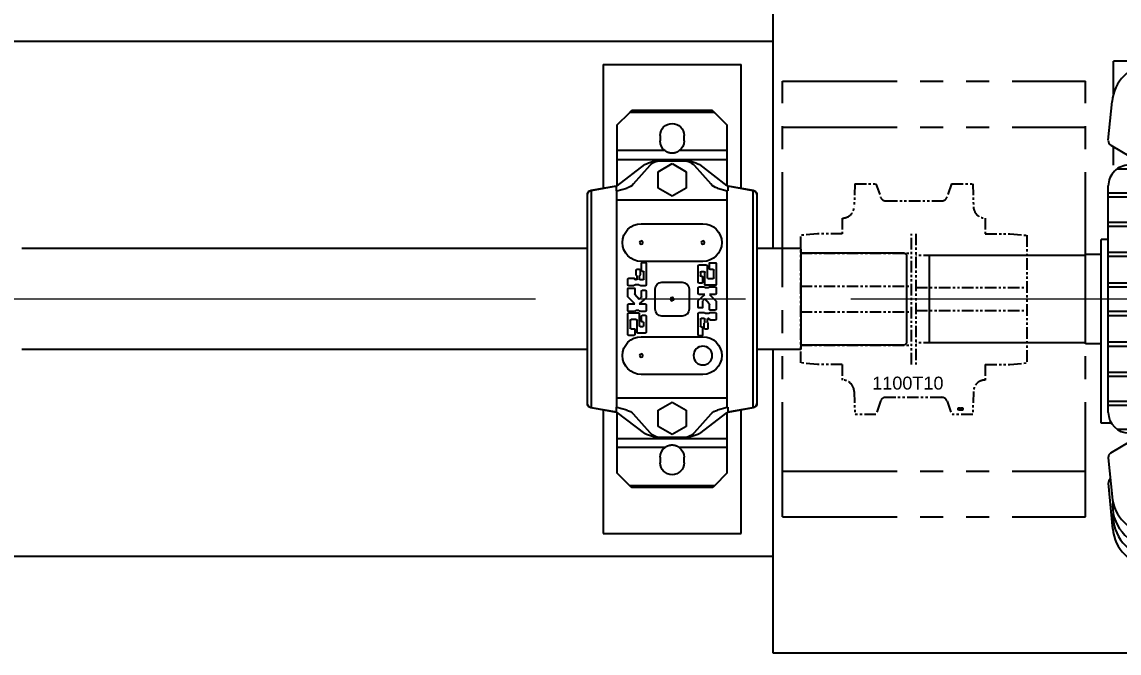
# Model space of a CAD drawing. Header units: inches. Extents: x 707 to 13003, y 909 to 9309.
# Drawn here: x 2979 to 4172, y 7139 to 7826 of the extents above; entities that cross this region are included whole.
import ezdxf

# ---------------------------------------------------------------- set-up
doc = ezdxf.new("R2010")
doc.units = ezdxf.units.IN
doc.header["$MEASUREMENT"] = 0
doc.linetypes.add('CENTER', pattern=[50.8, 31.75, -6.35, 6.35, -6.35])
doc.linetypes.add('PHANTOMX2', pattern=[5, 2.5, -0.5, 0.5, -0.5, 0.5, -0.5])
doc.layers.add('CEN', color=1, linetype='CENTER', lineweight=15)
doc.layers.add('PHANTOM', color=4, linetype='PHANTOMX2')
doc.styles.get("Standard").update_dxf_attribs({"font": 'Arial.ttf'})
doc.dimstyles.new('ISO-25', dxfattribs={"dimscale": 5, "dimtxt": 15, "dimasz": 12, "dimexe": 3, "dimexo": 3, "dimgap": 4, "dimtad": 1, "dimdsep": 46, "dimtxsty": 'Standard', "dimblk": 'OPEN30', "dimcen": 4, "dimclrd": 3, "dimclre": 3, "dimclrt": 3, "dimadec": 0, "dimazin": 0, "dimtfac": 1, "dimtmove": 0, "dimatfit": 3, "dimldrblk": 'OPEN30', "dimfxl": 1, "dimarcsym": 0})

# ---------------------------------------------------------------- blocks, each defined once
blk = doc.blocks.new('SN524-3')
at = {"color": 2}
for p, q in [((-46, 203), (-60, 189)), ((46, 203), (-46, 203)), ((44, 205), (-44, 205)), ((60, 189), (46, 203)), ((-60, 122.97), (-60, 189)), ((60, 189), (60, 122.97)), ((-13, 172), (-13, 178)), ((13, 178), (13, 172)), ((-7.664855, 161.5), (-60, 161.5)), ((60, 161.5), (7.664855, 161.5)), ((-60, 151.5), (60, 151.5)), ((-60, 123.255398), (-30, 146.379265)), ((-23.933742, 145.485275), (-42.017082, 125.213851)), ((0, 147.307197), (-15.3115, 138.467099)), ((12.740249, 150.5), (-12.740249, 150.5)), ((15.3115, 138.467099), (0, 147.307197)), ((42.017082, 125.213851), (23.933742, 145.485275)), ((30, 146.379265), (60, 123.255398)), ((-15.3115, 138.467099), (-15.3115, 120.786901)), ((15.3115, 120.786901), (15.3115, 138.467099)), ((-88.523928, 118.016789), (-61, 122.87)), ((-88.023928, 117.928622), (-60.5, 122.781833)), ((-61, 122.87), (-61, 122.97)), ((-61, 122.97), (-60, 122.97)), ((-60.5, 122.97), (-60.5, 117.716788)), ((-60.5, 122.87), (-60.370264, 122.97)), ((-49.32829, 120.710238), (-60, 117.850762)), ((-15.3115, 120.786901), (0, 111.946803)), ((0, 111.946803), (15.3115, 120.786901)), ((60, 117.850762), (49.32829, 120.710238)), ((61, 122.97), (60, 122.97)), ((60.370264, 122.97), (60.5, 122.87)), ((60.5, 117.716788), (60.5, 122.97)), ((60.5, 122.781833), (88.023928, 117.928622)), ((61, 122.97), (61, 122.87)), ((61, 122.87), (88.523928, 118.016789)), ((-92.5, -114.955444), (-92.5, 114.955444)), ((-88.023928, -117.928622), (-88.023928, 117.928622)), ((-60, 117.850762), (-60, -117.850762)), ((60, 107.75319), (-60, 107.75319)), ((60, 117.850762), (60, -117.850762)), ((88.023928, -117.928622), (88.023928, 117.928622)), ((92.5, 114.955444), (92.5, -114.955444)), ((33.521667, 81.913333), (-33.521667, 81.913333)), ((-48, 38.745007), (-48, 15.809273)), ((-41.446933, 39.56414), (-47.180867, 39.56414)), ((-40.6278, 33.011073), (-40.6278, 38.745007)), ((-38.1704, 36.287607), (-38.1704, 23.181473)), ((-29.159933, 37.10674), (-37.351267, 37.10674)), ((-33.521667, 40.956667), (33.521667, 40.956667)), ((-28.3408, 18.266673), (-28.3408, 36.287607)), ((28.3408, 39.154573), (28.3408, 15.399707)), ((32.436467, 39.973707), (29.159933, 39.973707)), ((33.2556, 30.96324), (33.2556, 39.154573)), ((-45.5426, 23.181473), (-45.5426, 31.372807)), ((-44.723467, 32.19194), (-41.446933, 32.19194)), ((-35.713, 15.809273), (-35.713, 28.915407)), ((-34.893867, 29.73454), (-31.617333, 29.73454)), ((-33.2556, 24.000607), (-33.2556, 18.266673)), ((-31.617333, 24.81974), (-32.436467, 24.81974)), ((-30.7982, 28.915407), (-30.7982, 25.638873)), ((30.7982, 21.952773), (30.7982, 29.324973)), ((31.617333, 30.144107), (32.436467, 30.144107)), ((34.893867, 31.782373), (34.893867, 26.387736)), ((35.133785, 25.808521), (35.473081, 25.469225)), ((38.1704, 32.601507), (35.713, 32.601507)), ((35.713, 24.890011), (35.713, 21.952773)), ((38.1704, 21.952773), (38.1704, 24.890011)), ((38.410319, 25.469225), (38.749615, 25.808521)), ((38.989533, 26.387736), (38.989533, 31.782373)), ((-48, 12.53274), (-48, 5.979673)), ((-47.180867, 14.99014), (-36.532133, 14.99014)), ((-40.967096, 13.351873), (-47.180867, 13.351873)), ((-38.989533, 22.36234), (-44.723467, 22.36234)), ((-40.048585, 12.772659), (-40.387881, 13.111955)), ((-36.127214, 12.53274), (-39.469371, 12.53274)), ((-35.133785, 13.111955), (-35.420107, 12.825633)), ((-29.159933, 13.351873), (-34.554571, 13.351873)), ((-32.436467, 17.44754), (-29.159933, 17.44754)), ((-28.3408, 5.979673), (-28.3408, 12.53274)), ((11.0583, 18.4305), (-11.0583, 18.4305)), ((29.159933, 14.580573), (34.554571, 14.580573)), ((34.893867, 21.13364), (31.617333, 21.13364)), ((35.133785, 14.820492), (35.473081, 15.159788)), ((36.052296, 15.399707), (40.288504, 15.399707)), ((39.808667, 21.13364), (38.989533, 21.13364)), ((40.867719, 15.159788), (41.207015, 14.820492)), ((47.180867, 22.771907), (41.446933, 22.771907)), ((47.180867, 12.04126), (41.446933, 12.04126)), ((41.786229, 14.580573), (47.180867, 14.580573)), ((48, 15.399707), (48, 21.952773)), ((-40.6278, 5.16054), (-47.760081, -1.971741)), ((-47.180867, 5.16054), (-40.6278, 5.16054)), ((-40.430599, -5.258126), (-35.713, 0.24574)), ((-28.615731, -1.148144), (-35.713, 5.16054)), ((-35.713, 5.16054), (-29.159933, 5.16054)), ((-35.713, 0.24574), (-33.495519, -1.971741)), ((-18.4305, 11.0583), (-18.4305, -11.0583)), ((18.4305, -11.0583), (18.4305, 11.0583)), ((28.3408, 8.764727), (28.3408, 1.760372)), ((28.615731, 1.148144), (35.713, -5.16054)), ((32.436467, 9.58386), (29.159933, 9.58386)), ((33.2556, 2.550956), (33.2556, 8.764727)), ((35.713, -0.24574), (33.495519, 1.971741)), ((40.430599, 5.258126), (35.713, -0.24574)), ((40.6278, 11.222127), (40.6278, 5.79121)), ((40.6278, -5.16054), (47.760081, 1.971741)), ((48, 2.550956), (48, 11.222127)), ((-48, -2.550956), (-48, -11.222127)), ((-40.6278, -11.222127), (-40.6278, -5.79121)), ((-33.2556, -2.550956), (-33.2556, -8.764727)), ((-32.436467, -9.58386), (-29.159933, -9.58386)), ((-28.3408, -8.764727), (-28.3408, -1.760372)), ((28.3408, -5.979673), (28.3408, -12.53274)), ((35.713, -5.16054), (29.159933, -5.16054)), ((47.180867, -5.16054), (40.6278, -5.16054)), ((48, -12.53274), (48, -5.979673)), ((-48, -15.399707), (-48, -21.952773)), ((-47.180867, -12.04126), (-41.446933, -12.04126)), ((-41.786229, -14.580573), (-47.180867, -14.580573)), ((-47.180867, -22.771907), (-41.446933, -22.771907)), ((-40.867719, -15.159788), (-41.207015, -14.820492)), ((-36.052296, -15.399707), (-40.288504, -15.399707)), ((-39.808667, -21.13364), (-38.989533, -21.13364)), ((-38.1704, -21.952773), (-38.1704, -24.890011)), ((-35.713, -24.890011), (-35.713, -21.952773)), ((-35.133785, -14.820492), (-35.473081, -15.159788)), ((-34.893867, -21.13364), (-31.617333, -21.13364)), ((-29.159933, -14.580573), (-34.554571, -14.580573)), ((-30.7982, -21.952773), (-30.7982, -29.324973)), ((-28.3408, -39.154573), (-28.3408, -15.399707)), ((-11.0583, -18.4305), (11.0583, -18.4305)), ((28.3408, -18.266673), (28.3408, -36.287607)), ((29.159933, -13.351873), (34.554571, -13.351873)), ((32.436467, -17.44754), (29.159933, -17.44754)), ((33.2556, -24.000607), (33.2556, -18.266673)), ((35.133785, -13.111955), (35.473081, -12.772659)), ((35.713, -15.809273), (35.713, -28.915407)), ((36.052296, -12.53274), (39.469371, -12.53274)), ((47.180867, -14.99014), (36.532133, -14.99014)), ((38.1704, -36.287607), (38.1704, -23.181473)), ((38.989533, -22.36234), (44.723467, -22.36234)), ((40.048585, -12.772659), (40.387881, -13.111955)), ((40.967096, -13.351873), (47.180867, -13.351873)), ((45.5426, -23.181473), (45.5426, -31.372807)), ((48, -38.745007), (48, -15.809273)), ((-38.989533, -26.387736), (-38.989533, -31.782373)), ((-38.410319, -25.469225), (-38.749615, -25.808521)), ((-38.1704, -32.601507), (-35.713, -32.601507)), ((-35.133785, -25.808521), (-35.473081, -25.469225)), ((-34.893867, -31.782373), (-34.893867, -26.387736)), ((-33.2556, -30.96324), (-33.2556, -39.154573)), ((-31.617333, -30.144107), (-32.436467, -30.144107)), ((30.7982, -28.915407), (30.7982, -25.638873)), ((31.617333, -24.81974), (32.436467, -24.81974)), ((34.893867, -29.73454), (31.617333, -29.73454)), ((40.6278, -33.011073), (40.6278, -38.745007)), ((44.723467, -32.19194), (41.446933, -32.19194)), ((33.521667, -40.956667), (-33.521667, -40.956667)), ((-32.436467, -39.973707), (-29.159933, -39.973707)), ((29.159933, -37.10674), (37.351267, -37.10674)), ((41.446933, -39.56414), (47.180867, -39.56414)), ((-33.521667, -81.913333), (33.521667, -81.913333)), ((-61, -122.87), (-88.523928, -118.016789)), ((-60.5, -122.781833), (-88.023928, -117.928622)), ((-60.5, -117.716788), (-60.5, -122.97)), ((60, -107.75319), (-60, -107.75319)), ((-60, -117.850762), (-49.32829, -120.710238)), ((0, -111.946803), (-15.3115, -120.786901)), ((15.3115, -120.786901), (0, -111.946803)), ((49.32829, -120.710238), (60, -117.850762)), ((60.5, -122.97), (60.5, -117.716788)), ((88.023928, -117.928622), (60.5, -122.781833)), ((88.523928, -118.016789), (61, -122.87)), ((-61, -122.97), (-61, -122.87)), ((-60, -122.97), (-61, -122.97)), ((-60.370264, -122.97), (-60.5, -122.87)), ((-60, -189), (-60, -122.97)), ((-30, -146.379265), (-60, -123.255398)), ((-42.017082, -125.213851), (-23.933742, -145.485275)), ((-15.3115, -120.786901), (-15.3115, -138.467099)), ((15.3115, -138.467099), (15.3115, -120.786901)), ((23.933742, -145.485275), (42.017082, -125.213851)), ((60, -123.255398), (30, -146.379265)), ((60, -122.97), (60, -189)), ((61, -122.97), (60, -122.97)), ((60.5, -122.87), (60.370264, -122.97)), ((61, -122.87), (61, -122.97)), ((-15.3115, -138.467099), (0, -147.307197)), ((0, -147.307197), (15.3115, -138.467099)), ((60, -151.5), (-60, -151.5)), ((-12.740249, -150.5), (12.740249, -150.5)), ((-7.664855, -161.5), (-60, -161.5)), ((60, -161.5), (7.664855, -161.5)), ((-13, -178), (-13, -172)), ((13, -172), (13, -178)), ((-60, -189), (-46, -203)), ((46, -203), (60, -189)), ((46, -203), (-46, -203)), ((44, -205), (-44, -205))]:
    blk.add_line(p, q, dxfattribs=at)
for points in [[(-44, 205), (-44.000053, 204.999947), (-44.000476, 204.999524), (-44.001322, 204.998678), (-44.001904, 204.998096), (-44.002591, 204.997409), (-44.004282, 204.995718), (-44.006396, 204.993604), (-44.008931, 204.991069), (-44.011887, 204.988113), (-44.015264, 204.984736), (-44.01711, 204.98289), (-44.019061, 204.980939), (-44.023277, 204.976723), (-44.027911, 204.972089), (-44.032962, 204.967038), (-44.038429, 204.961571), (-44.044312, 204.955688), (-44.047408, 204.952592), (-44.050608, 204.949392), (-44.057316, 204.942684), (-44.064435, 204.935565), (-44.068148, 204.931852), (-44.071964, 204.928036), (-44.0799, 204.9201), (-44.088243, 204.911757), (-44.092566, 204.907434), (-44.09699, 204.90301), (-44.10614, 204.89386), (-44.11569, 204.88431), (-44.125639, 204.874361), (-44.135984, 204.864016), (-44.146724, 204.853276), (-44.152241, 204.847759), (-44.157856, 204.842144), (-44.169377, 204.830623), (-44.181286, 204.818714), (-44.193579, 204.806421), (-44.206255, 204.793745), (-44.219309, 204.780691), (-44.225978, 204.774022), (-44.232741, 204.767259), (-44.246546, 204.753454), (-44.260723, 204.739277), (-44.275267, 204.724733), (-44.290176, 204.709824), (-44.305447, 204.694553), (-44.313217, 204.686783), (-44.321076, 204.678924), (-44.337061, 204.662939), (-44.353397, 204.646603), (-44.370081, 204.629919), (-44.387111, 204.612889), (-44.404481, 204.595519), (-44.413293, 204.586707), (-44.422189, 204.577811), (-44.440231, 204.559769), (-44.458603, 204.541397), (-44.477301, 204.522699), (-44.49632, 204.50368), (-44.515658, 204.484342), (-44.525445, 204.474555), (-44.53531, 204.46469), (-44.555272, 204.444728), (-44.575539, 204.424461), (-44.585786, 204.414214), (-44.596108, 204.403892), (-44.616974, 204.383026), (-44.638132, 204.361868), (-44.64882, 204.35118), (-44.659578, 204.340422), (-44.681308, 204.318692), (-44.703317, 204.296683), (-44.7256, 204.2744), (-44.748153, 204.251847), (-44.770971, 204.229029), (-44.782477, 204.217523), (-44.794048, 204.205952), (-44.817381, 204.182619), (-44.840963, 204.159037), (-44.864791, 204.135209), (-44.88886, 204.11114), (-44.913163, 204.086837), (-44.925401, 204.074599), (-44.937696, 204.062304), (-44.962453, 204.037547), (-44.987431, 204.012569), (-45.076503, 203.923497), (-45.234633, 203.765367), (-45.398588, 203.601412), (-45.482362, 203.517638), (-45.567121, 203.432879), (-45.738948, 203.261052), (-45.912761, 203.087239), (-46, 203)], [(46, 203), (45.912761, 203.087239), (45.738948, 203.261052), (45.567121, 203.432879), (45.482362, 203.517638), (45.398588, 203.601412), (45.234633, 203.765367), (45.076503, 203.923497), (44.987431, 204.012569), (44.962453, 204.037547), (44.937696, 204.062304), (44.925401, 204.074599), (44.913163, 204.086837), (44.88886, 204.11114), (44.864791, 204.135209), (44.840963, 204.159037), (44.817381, 204.182619), (44.794048, 204.205952), (44.782477, 204.217523), (44.770971, 204.229029), (44.748153, 204.251847), (44.7256, 204.2744), (44.703317, 204.296683), (44.681308, 204.318692), (44.659578, 204.340422), (44.64882, 204.35118), (44.638132, 204.361868), (44.616974, 204.383026), (44.596108, 204.403892), (44.585786, 204.414214), (44.575539, 204.424461), (44.555272, 204.444728), (44.53531, 204.46469), (44.525445, 204.474555), (44.515658, 204.484342), (44.49632, 204.50368), (44.477301, 204.522699), (44.458603, 204.541397), (44.440231, 204.559769), (44.422189, 204.577811), (44.413293, 204.586707), (44.404481, 204.595519), (44.387111, 204.612889), (44.370081, 204.629919), (44.353397, 204.646603), (44.337061, 204.662939), (44.321076, 204.678924), (44.313217, 204.686783), (44.305447, 204.694553), (44.290176, 204.709824), (44.275267, 204.724733), (44.260723, 204.739277), (44.246546, 204.753454), (44.232741, 204.767259), (44.225978, 204.774022), (44.219309, 204.780691), (44.206255, 204.793745), (44.193579, 204.806421), (44.181286, 204.818714), (44.169377, 204.830623), (44.157856, 204.842144), (44.152241, 204.847759), (44.146724, 204.853276), (44.135984, 204.864016), (44.125639, 204.874361), (44.11569, 204.88431), (44.10614, 204.89386), (44.09699, 204.90301), (44.092566, 204.907434), (44.088243, 204.911757), (44.0799, 204.9201), (44.071964, 204.928036), (44.068148, 204.931852), (44.064435, 204.935565), (44.057316, 204.942684), (44.050608, 204.949392), (44.047408, 204.952592), (44.044312, 204.955688), (44.038429, 204.961571), (44.032962, 204.967038), (44.027911, 204.972089), (44.023277, 204.976723), (44.019061, 204.980939), (44.01711, 204.98289), (44.015264, 204.984736), (44.011887, 204.988113), (44.008931, 204.991069), (44.006396, 204.993604), (44.004282, 204.995718), (44.002591, 204.997409), (44.001904, 204.998096), (44.001322, 204.998678), (44.000476, 204.999524), (44.000053, 204.999947), (44, 205)], [(7.664855, 161.5), (7.603686, 161.45562), (7.480427, 161.367822), (7.355958, 161.28133), (7.293277, 161.238583), (7.230303, 161.196171), (7.103485, 161.112369), (6.97553, 161.029951), (6.846463, 160.948939), (6.71631, 160.869358), (6.585098, 160.791232), (6.519103, 160.75272), (6.452854, 160.714581), (6.319606, 160.639429), (6.185382, 160.565795), (6.050212, 160.4937), (5.914124, 160.423164), (5.777147, 160.354204), (5.708335, 160.320321), (5.639312, 160.286838), (5.500649, 160.221084), (5.361187, 160.156957), (5.291167, 160.125508), (5.220958, 160.094472), (5.07999, 160.033643), (4.938295, 159.974475), (4.867181, 159.945518), (4.795896, 159.91698), (4.652825, 159.861169), (4.509114, 159.807056), (4.364796, 159.754652), (4.219903, 159.703967), (4.07447, 159.655013), (4.001561, 159.631188), (3.928529, 159.607798), (3.782116, 159.562331), (3.635265, 159.51862), (3.488011, 159.476671), (3.340389, 159.436489), (3.192435, 159.398081), (3.118345, 159.379543), (3.044185, 159.36145), (2.895673, 159.3266), (2.746936, 159.293532), (2.598009, 159.262247), (2.448927, 159.232747), (2.299725, 159.20503), (2.225091, 159.19184), (2.15044, 159.179095), (2.00111, 159.15494), (1.851771, 159.132563), (1.702463, 159.111958), (1.553223, 159.093122), (1.40409, 159.076048), (1.329575, 159.06817), (1.255102, 159.06073), (1.106296, 159.047158), (0.957712, 159.035325), (0.809388, 159.025221), (0.661363, 159.016834), (0.513676, 159.010153), (0.439972, 159.007447), (0.366367, 159.005164), (0.219474, 159.001853), (0.073036, 159.000205), (0, 159), (-0.073036, 159.000205), (-0.219474, 159.001853), (-0.366367, 159.005164), (-0.439972, 159.007447), (-0.513676, 159.010153), (-0.661363, 159.016834), (-0.809388, 159.025221), (-0.957712, 159.035325), (-1.106296, 159.047158), (-1.255102, 159.06073), (-1.329575, 159.06817), (-1.40409, 159.076048), (-1.553223, 159.093122), (-1.702463, 159.111958), (-1.851771, 159.132563), (-2.00111, 159.15494), (-2.15044, 159.179095), (-2.225091, 159.19184), (-2.299725, 159.20503), (-2.448927, 159.232747), (-2.598009, 159.262247), (-2.746936, 159.293532), (-2.895673, 159.3266), (-3.044185, 159.36145), (-3.118345, 159.379543), (-3.192435, 159.398081), (-3.340389, 159.436489), (-3.488011, 159.476671), (-3.635265, 159.51862), (-3.782116, 159.562331), (-3.928529, 159.607798), (-4.001561, 159.631188), (-4.07447, 159.655013), (-4.219903, 159.703967), (-4.364796, 159.754652), (-4.509114, 159.807056), (-4.652825, 159.861169), (-4.795896, 159.91698), (-4.867181, 159.945518), (-4.938295, 159.974475), (-5.07999, 160.033643), (-5.220958, 160.094472), (-5.291167, 160.125508), (-5.361187, 160.156957), (-5.500649, 160.221084), (-5.639312, 160.286838), (-5.708335, 160.320321), (-5.777147, 160.354204), (-5.914124, 160.423164), (-6.050212, 160.4937), (-6.185382, 160.565795), (-6.319606, 160.639429), (-6.452854, 160.714581), (-6.519103, 160.75272), (-6.585098, 160.791232), (-6.71631, 160.869358), (-6.846463, 160.948939), (-6.97553, 161.029951), (-7.103485, 161.112369), (-7.230303, 161.196171), (-7.293277, 161.238583), (-7.355958, 161.28133), (-7.480427, 161.367822), (-7.603686, 161.45562), (-7.664855, 161.5)], [(-92.5, 112.594246), (-92.499899, 112.627343), (-92.499079, 112.694104), (-92.497415, 112.76157), (-92.496258, 112.795546), (-92.494881, 112.829673), (-92.491457, 112.898349), (-92.487122, 112.967531), (-92.481862, 113.037152), (-92.475662, 113.107146), (-92.468513, 113.177445), (-92.464579, 113.212688), (-92.460406, 113.247983), (-92.451336, 113.318694), (-92.441302, 113.389512), (-92.430305, 113.460373), (-92.418347, 113.531213), (-92.405436, 113.601969), (-92.398625, 113.637296), (-92.391579, 113.67258), (-92.376789, 113.742987), (-92.361079, 113.813129), (-92.352885, 113.848082), (-92.344467, 113.882947), (-92.326973, 113.952379), (-92.308618, 114.021367), (-92.299127, 114.055675), (-92.28943, 114.08985), (-92.269437, 114.157769), (-92.248671, 114.225064), (-92.227165, 114.291678), (-92.204956, 114.357554), (-92.182085, 114.422636), (-92.170414, 114.454862), (-92.158593, 114.486869), (-92.134524, 114.550199), (-92.109925, 114.612576), (-92.084841, 114.673958), (-92.058942, 114.735179), (-92.031994, 114.796753), (-92.018126, 114.827651), (-92.003997, 114.858612), (-91.974955, 114.920685), (-91.944876, 114.982904), (-91.913768, 115.0452), (-91.881645, 115.107507), (-91.848521, 115.169758), (-91.831589, 115.200842), (-91.814414, 115.231888), (-91.779343, 115.293834), (-91.74333, 115.355534), (-91.706401, 115.416927), (-91.668582, 115.477955), (-91.629901, 115.538562), (-91.610248, 115.568691), (-91.590391, 115.598694), (-91.550084, 115.658299), (-91.509013, 115.717327), (-91.467218, 115.775729), (-91.424738, 115.833456), (-91.381617, 115.890461), (-91.35983, 115.918679), (-91.337901, 115.946698), (-91.293637, 116.002123), (-91.248877, 116.056691), (-91.226327, 116.083642), (-91.203673, 116.110363), (-91.158081, 116.163099), (-91.112157, 116.214862), (-91.08909, 116.240366), (-91.065962, 116.265615), (-91.019555, 116.315327), (-90.972998, 116.363966), (-90.926357, 116.411503), (-90.879395, 116.458207), (-90.83136, 116.504819), (-90.806932, 116.528085), (-90.782236, 116.551316), (-90.732053, 116.597635), (-90.680842, 116.643716), (-90.628638, 116.689498), (-90.575478, 116.734923), (-90.521398, 116.779935), (-90.494027, 116.802268), (-90.46644, 116.824478), (-90.410646, 116.868503), (-90.354059, 116.911958), (-90.296724, 116.954797), (-90.238688, 116.996974), (-90.179999, 117.038449), (-90.150425, 117.058911), (-90.120706, 117.079182), (-90.060858, 117.119136), (-90.000506, 117.158277), (-89.939703, 117.196575), (-89.878504, 117.233998), (-89.816966, 117.270519), (-89.786089, 117.288433), (-89.755149, 117.306112), (-89.693112, 117.340753), (-89.63092, 117.374422), (-89.568636, 117.407099), (-89.506326, 117.438768), (-89.444055, 117.469415), (-89.412957, 117.484352), (-89.381893, 117.49903), (-89.319908, 117.527603), (-89.258168, 117.55513), (-89.227412, 117.5685), (-89.196744, 117.581608), (-89.135621, 117.607069), (-89.073792, 117.63194), (-89.042506, 117.644189), (-89.010981, 117.656306), (-88.947239, 117.680122), (-88.882618, 117.703341), (-88.817173, 117.72592), (-88.750959, 117.747818), (-88.684032, 117.768997), (-88.650319, 117.779305), (-88.61645, 117.78942), (-88.548271, 117.809056), (-88.479554, 117.827873), (-88.410359, 117.845844), (-88.340746, 117.862946), (-88.270775, 117.879155), (-88.235675, 117.886919), (-88.200507, 117.894454), (-88.130001, 117.908827), (-88.059317, 117.92226), (-88.023928, 117.928622)], [(-60.5, 117.716788), (-60.416525, 117.739155), (-60.249745, 117.783843), (-60.083192, 117.828471), (-60, 117.850762)], [(60, 117.850762), (60.083192, 117.828471), (60.249745, 117.783843), (60.416525, 117.739155), (60.5, 117.716788)], [(88.023928, 117.928622), (88.059317, 117.92226), (88.130001, 117.908827), (88.200507, 117.894454), (88.235675, 117.886919), (88.270775, 117.879155), (88.340746, 117.862946), (88.410359, 117.845844), (88.479554, 117.827873), (88.548271, 117.809056), (88.61645, 117.78942), (88.650319, 117.779305), (88.684032, 117.768997), (88.750959, 117.747818), (88.817173, 117.72592), (88.882618, 117.703341), (88.947239, 117.680122), (89.010981, 117.656306), (89.042506, 117.644189), (89.073792, 117.63194), (89.135621, 117.607069), (89.196744, 117.581608), (89.227412, 117.5685), (89.258168, 117.55513), (89.319908, 117.527603), (89.381893, 117.49903), (89.412957, 117.484352), (89.444055, 117.469415), (89.506326, 117.438768), (89.568636, 117.407099), (89.63092, 117.374422), (89.693112, 117.340753), (89.755149, 117.306112), (89.786089, 117.288433), (89.816966, 117.270519), (89.878504, 117.233998), (89.939703, 117.196575), (90.000506, 117.158277), (90.060858, 117.119136), (90.120706, 117.079182), (90.150425, 117.058911), (90.179999, 117.038449), (90.238688, 116.996974), (90.296724, 116.954797), (90.354059, 116.911958), (90.410646, 116.868503), (90.46644, 116.824478), (90.494027, 116.802268), (90.521398, 116.779935), (90.575478, 116.734923), (90.628638, 116.689498), (90.680842, 116.643716), (90.732053, 116.597635), (90.782236, 116.551316), (90.806932, 116.528085), (90.83136, 116.504819), (90.879395, 116.458207), (90.926357, 116.411503), (90.972998, 116.363966), (91.019555, 116.315327), (91.065962, 116.265615), (91.08909, 116.240366), (91.112157, 116.214862), (91.158081, 116.163099), (91.203673, 116.110363), (91.226327, 116.083642), (91.248877, 116.056691), (91.293637, 116.002123), (91.337901, 115.946698), (91.35983, 115.918679), (91.381617, 115.890461), (91.424738, 115.833456), (91.467218, 115.775729), (91.509013, 115.717327), (91.550084, 115.658299), (91.590391, 115.598694), (91.610248, 115.568691), (91.629901, 115.538562), (91.668582, 115.477955), (91.706401, 115.416927), (91.74333, 115.355534), (91.779343, 115.293834), (91.814414, 115.231888), (91.831589, 115.200842), (91.848521, 115.169758), (91.881645, 115.107507), (91.913768, 115.0452), (91.944876, 114.982904), (91.974955, 114.920685), (92.003997, 114.858612), (92.018126, 114.827651), (92.031994, 114.796753), (92.058942, 114.735179), (92.084841, 114.673958), (92.109925, 114.612576), (92.134524, 114.550199), (92.158593, 114.486869), (92.170414, 114.454862), (92.182085, 114.422636), (92.204956, 114.357554), (92.227165, 114.291678), (92.248671, 114.225064), (92.269437, 114.157769), (92.28943, 114.08985), (92.299127, 114.055675), (92.308618, 114.021367), (92.326973, 113.952379), (92.344467, 113.882947), (92.352885, 113.848082), (92.361079, 113.813129), (92.376789, 113.742987), (92.391579, 113.67258), (92.398625, 113.637296), (92.405436, 113.601969), (92.418347, 113.531213), (92.430305, 113.460373), (92.441302, 113.389512), (92.451336, 113.318694), (92.460406, 113.247983), (92.464579, 113.212688), (92.468513, 113.177445), (92.475662, 113.107146), (92.481862, 113.037152), (92.487122, 112.967531), (92.491457, 112.898349), (92.494881, 112.829673), (92.496258, 112.795546), (92.497415, 112.76157), (92.499079, 112.694104), (92.499899, 112.627343), (92.5, 112.594246)], [(-18.214074, 12.832827), (-18.214086, 12.832827), (-18.214109, 12.832827), (-18.214132, 12.832826), (-18.214144, 12.832826)], [(-17.476491, 14.686389), (-17.47647, 14.686389), (-17.476428, 14.686389), (-17.476386, 14.686389), (-17.476366, 14.686389)], [(17.518989, 14.609916), (17.519001, 14.609916), (17.519026, 14.609915), (17.51905, 14.609915), (17.519062, 14.609915)], [(-88.023928, -117.928622), (-88.059317, -117.92226), (-88.130001, -117.908827), (-88.200507, -117.894454), (-88.235675, -117.886919), (-88.270775, -117.879155), (-88.340746, -117.862946), (-88.410359, -117.845844), (-88.479554, -117.827873), (-88.548271, -117.809056), (-88.61645, -117.78942), (-88.650319, -117.779305), (-88.684032, -117.768997), (-88.750959, -117.747818), (-88.817173, -117.72592), (-88.882618, -117.703341), (-88.947239, -117.680122), (-89.010981, -117.656306), (-89.042506, -117.644189), (-89.073792, -117.63194), (-89.135621, -117.607069), (-89.196744, -117.581608), (-89.227412, -117.5685), (-89.258168, -117.55513), (-89.319908, -117.527603), (-89.381893, -117.49903), (-89.412957, -117.484352), (-89.444055, -117.469415), (-89.506326, -117.438768), (-89.568636, -117.407099), (-89.63092, -117.374422), (-89.693112, -117.340753), (-89.755149, -117.306112), (-89.786089, -117.288433), (-89.816966, -117.270519), (-89.878504, -117.233998), (-89.939703, -117.196575), (-90.000506, -117.158277), (-90.060858, -117.119136), (-90.120706, -117.079182), (-90.150425, -117.058911), (-90.179999, -117.038449), (-90.238688, -116.996974), (-90.296724, -116.954797), (-90.354059, -116.911958), (-90.410646, -116.868503), (-90.46644, -116.824478), (-90.494027, -116.802268), (-90.521398, -116.779935), (-90.575478, -116.734923), (-90.628638, -116.689498), (-90.680842, -116.643716), (-90.732053, -116.597635), (-90.782236, -116.551316), (-90.806932, -116.528085), (-90.83136, -116.504819), (-90.879395, -116.458207), (-90.926357, -116.411503), (-90.972998, -116.363966), (-91.019555, -116.315327), (-91.065962, -116.265615), (-91.08909, -116.240366), (-91.112157, -116.214862), (-91.158081, -116.163099), (-91.203673, -116.110363), (-91.226327, -116.083642), (-91.248877, -116.056691), (-91.293637, -116.002123), (-91.337901, -115.946698), (-91.35983, -115.918679), (-91.381617, -115.890461), (-91.424738, -115.833456), (-91.467218, -115.775729), (-91.509013, -115.717327), (-91.550084, -115.658299), (-91.590391, -115.598694), (-91.610248, -115.568691), (-91.629901, -115.538562), (-91.668582, -115.477955), (-91.706401, -115.416927), (-91.74333, -115.355534), (-91.779343, -115.293834), (-91.814414, -115.231888), (-91.831589, -115.200842), (-91.848521, -115.169758), (-91.881645, -115.107507), (-91.913768, -115.0452), (-91.944876, -114.982904), (-91.974955, -114.920685), (-92.003997, -114.858612), (-92.018126, -114.827651), (-92.031994, -114.796753), (-92.058942, -114.735179), (-92.084841, -114.673958), (-92.109925, -114.612576), (-92.134524, -114.550199), (-92.158593, -114.486869), (-92.170414, -114.454862), (-92.182085, -114.422636), (-92.204956, -114.357554), (-92.227165, -114.291678), (-92.248671, -114.225064), (-92.269437, -114.157769), (-92.28943, -114.08985), (-92.299127, -114.055675), (-92.308618, -114.021367), (-92.326973, -113.952379), (-92.344467, -113.882947), (-92.352885, -113.848082), (-92.361079, -113.813129), (-92.376789, -113.742987), (-92.391579, -113.67258), (-92.398625, -113.637296), (-92.405436, -113.601969), (-92.418347, -113.531213), (-92.430305, -113.460373), (-92.441302, -113.389512), (-92.451336, -113.318694), (-92.460406, -113.247983), (-92.464579, -113.212688), (-92.468513, -113.177445), (-92.475662, -113.107146), (-92.481862, -113.037152), (-92.487122, -112.967531), (-92.491457, -112.898349), (-92.494881, -112.829673), (-92.496258, -112.795546), (-92.497415, -112.76157), (-92.499079, -112.694104), (-92.499899, -112.627343), (-92.5, -112.594246)], [(-60, -117.850762), (-60.083192, -117.828471), (-60.249745, -117.783843), (-60.416525, -117.739155), (-60.5, -117.716788)], [(60.5, -117.716788), (60.416525, -117.739155), (60.249745, -117.783843), (60.083192, -117.828471), (60, -117.850762)], [(92.5, -112.594246), (92.499899, -112.627343), (92.499079, -112.694104), (92.497415, -112.76157), (92.496258, -112.795546), (92.494881, -112.829673), (92.491457, -112.898349), (92.487122, -112.967531), (92.481862, -113.037152), (92.475662, -113.107146), (92.468513, -113.177445), (92.464579, -113.212688), (92.460406, -113.247983), (92.451336, -113.318694), (92.441302, -113.389512), (92.430305, -113.460373), (92.418347, -113.531213), (92.405436, -113.601969), (92.398625, -113.637296), (92.391579, -113.67258), (92.376789, -113.742987), (92.361079, -113.813129), (92.352885, -113.848082), (92.344467, -113.882947), (92.326973, -113.952379), (92.308618, -114.021367), (92.299127, -114.055675), (92.28943, -114.08985), (92.269437, -114.157769), (92.248671, -114.225064), (92.227165, -114.291678), (92.204956, -114.357554), (92.182085, -114.422636), (92.170414, -114.454862), (92.158593, -114.486869), (92.134524, -114.550199), (92.109925, -114.612576), (92.084841, -114.673958), (92.058942, -114.735179), (92.031994, -114.796753), (92.018126, -114.827651), (92.003997, -114.858612), (91.974955, -114.920685), (91.944876, -114.982904), (91.913768, -115.0452), (91.881645, -115.107507), (91.848521, -115.169758), (91.831589, -115.200842), (91.814414, -115.231888), (91.779343, -115.293834), (91.74333, -115.355534), (91.706401, -115.416927), (91.668582, -115.477955), (91.629901, -115.538562), (91.610248, -115.568691), (91.590391, -115.598694), (91.550084, -115.658299), (91.509013, -115.717327), (91.467218, -115.775729), (91.424738, -115.833456), (91.381617, -115.890461), (91.35983, -115.918679), (91.337901, -115.946698), (91.293637, -116.002123), (91.248877, -116.056691), (91.226327, -116.083642), (91.203673, -116.110363), (91.158081, -116.163099), (91.112157, -116.214862), (91.08909, -116.240366), (91.065962, -116.265615), (91.019555, -116.315327), (90.972998, -116.363966), (90.926357, -116.411503), (90.879395, -116.458207), (90.83136, -116.504819), (90.806932, -116.528085), (90.782236, -116.551316), (90.732053, -116.597635), (90.680842, -116.643716), (90.628638, -116.689498), (90.575478, -116.734923), (90.521398, -116.779935), (90.494027, -116.802268), (90.46644, -116.824478), (90.410646, -116.868503), (90.354059, -116.911958), (90.296724, -116.954797), (90.238688, -116.996974), (90.179999, -117.038449), (90.150425, -117.058911), (90.120706, -117.079182), (90.060858, -117.119136), (90.000506, -117.158277), (89.939703, -117.196575), (89.878504, -117.233998), (89.816966, -117.270519), (89.786089, -117.288433), (89.755149, -117.306112), (89.693112, -117.340753), (89.63092, -117.374422), (89.568636, -117.407099), (89.506326, -117.438768), (89.444055, -117.469415), (89.412957, -117.484352), (89.381893, -117.49903), (89.319908, -117.527603), (89.258168, -117.55513), (89.227412, -117.5685), (89.196744, -117.581608), (89.135621, -117.607069), (89.073792, -117.63194), (89.042506, -117.644189), (89.010981, -117.656306), (88.947239, -117.680122), (88.882618, -117.703341), (88.817173, -117.72592), (88.750959, -117.747818), (88.684032, -117.768997), (88.650319, -117.779305), (88.61645, -117.78942), (88.548271, -117.809056), (88.479554, -117.827873), (88.410359, -117.845844), (88.340746, -117.862946), (88.270775, -117.879155), (88.235675, -117.886919), (88.200507, -117.894454), (88.130001, -117.908827), (88.059317, -117.92226), (88.023928, -117.928622)], [(-7.664855, -161.5), (-7.603686, -161.45562), (-7.480427, -161.367822), (-7.355958, -161.28133), (-7.293277, -161.238583), (-7.230303, -161.196171), (-7.103485, -161.112369), (-6.97553, -161.029951), (-6.846463, -160.948939), (-6.71631, -160.869358), (-6.585098, -160.791232), (-6.519103, -160.75272), (-6.452854, -160.714581), (-6.319606, -160.639429), (-6.185382, -160.565795), (-6.050212, -160.4937), (-5.914124, -160.423164), (-5.777147, -160.354204), (-5.708335, -160.320321), (-5.639312, -160.286838), (-5.500649, -160.221084), (-5.361187, -160.156957), (-5.291167, -160.125508), (-5.220958, -160.094472), (-5.07999, -160.033643), (-4.938295, -159.974475), (-4.867181, -159.945518), (-4.795896, -159.91698), (-4.652825, -159.861169), (-4.509114, -159.807056), (-4.364796, -159.754652), (-4.219903, -159.703967), (-4.07447, -159.655013), (-4.001561, -159.631188), (-3.928529, -159.607798), (-3.782116, -159.562331), (-3.635265, -159.51862), (-3.488011, -159.476671), (-3.340389, -159.436489), (-3.192435, -159.398081), (-3.118345, -159.379543), (-3.044185, -159.36145), (-2.895673, -159.3266), (-2.746936, -159.293532), (-2.598009, -159.262247), (-2.448927, -159.232747), (-2.299725, -159.20503), (-2.225091, -159.19184), (-2.15044, -159.179095), (-2.00111, -159.15494), (-1.851771, -159.132563), (-1.702463, -159.111958), (-1.553223, -159.093122), (-1.40409, -159.076048), (-1.329575, -159.06817), (-1.255102, -159.06073), (-1.106296, -159.047158), (-0.957712, -159.035325), (-0.809388, -159.025221), (-0.661363, -159.016834), (-0.513676, -159.010153), (-0.439972, -159.007447), (-0.366367, -159.005164), (-0.219474, -159.001853), (-0.073036, -159.000205), (0, -159), (0.073036, -159.000205), (0.219474, -159.001853), (0.366367, -159.005164), (0.439972, -159.007447), (0.513676, -159.010153), (0.661363, -159.016834), (0.809388, -159.025221), (0.957712, -159.035325), (1.106296, -159.047158), (1.255102, -159.06073), (1.329575, -159.06817), (1.40409, -159.076048), (1.553223, -159.093122), (1.702463, -159.111958), (1.851771, -159.132563), (2.00111, -159.15494), (2.15044, -159.179095), (2.225091, -159.19184), (2.299725, -159.20503), (2.448927, -159.232747), (2.598009, -159.262247), (2.746936, -159.293532), (2.895673, -159.3266), (3.044185, -159.36145), (3.118345, -159.379543), (3.192435, -159.398081), (3.340389, -159.436489), (3.488011, -159.476671), (3.635265, -159.51862), (3.782116, -159.562331), (3.928529, -159.607798), (4.001561, -159.631188), (4.07447, -159.655013), (4.219903, -159.703967), (4.364796, -159.754652), (4.509114, -159.807056), (4.652825, -159.861169), (4.795896, -159.91698), (4.867181, -159.945518), (4.938295, -159.974475), (5.07999, -160.033643), (5.220958, -160.094472), (5.291167, -160.125508), (5.361187, -160.156957), (5.500649, -160.221084), (5.639312, -160.286838), (5.708335, -160.320321), (5.777147, -160.354204), (5.914124, -160.423164), (6.050212, -160.4937), (6.185382, -160.565795), (6.319606, -160.639429), (6.452854, -160.714581), (6.519103, -160.75272), (6.585098, -160.791232), (6.71631, -160.869358), (6.846463, -160.948939), (6.97553, -161.029951), (7.103485, -161.112369), (7.230303, -161.196171), (7.293277, -161.238583), (7.355958, -161.28133), (7.480427, -161.367822), (7.603686, -161.45562), (7.664855, -161.5)], [(-46, -203), (-45.912761, -203.087239), (-45.738948, -203.261052), (-45.567121, -203.432879), (-45.482362, -203.517638), (-45.398588, -203.601412), (-45.234633, -203.765367), (-45.076503, -203.923497), (-44.987431, -204.012569), (-44.962453, -204.037547), (-44.937696, -204.062304), (-44.925401, -204.074599), (-44.913163, -204.086837), (-44.88886, -204.11114), (-44.864791, -204.135209), (-44.840963, -204.159037), (-44.817381, -204.182619), (-44.794048, -204.205952), (-44.782477, -204.217523), (-44.770971, -204.229029), (-44.748153, -204.251847), (-44.7256, -204.2744), (-44.703317, -204.296683), (-44.681308, -204.318692), (-44.659578, -204.340422), (-44.64882, -204.35118), (-44.638132, -204.361868), (-44.616974, -204.383026), (-44.596108, -204.403892), (-44.585786, -204.414214), (-44.575539, -204.424461), (-44.555272, -204.444728), (-44.53531, -204.46469), (-44.525445, -204.474555), (-44.515658, -204.484342), (-44.49632, -204.50368), (-44.477301, -204.522699), (-44.458603, -204.541397), (-44.440231, -204.559769), (-44.422189, -204.577811), (-44.413293, -204.586707), (-44.404481, -204.595519), (-44.387111, -204.612889), (-44.370081, -204.629919), (-44.353397, -204.646603), (-44.337061, -204.662939), (-44.321076, -204.678924), (-44.313217, -204.686783), (-44.305447, -204.694553), (-44.290176, -204.709824), (-44.275267, -204.724733), (-44.260723, -204.739277), (-44.246546, -204.753454), (-44.232741, -204.767259), (-44.225978, -204.774022), (-44.219309, -204.780691), (-44.206255, -204.793745), (-44.193579, -204.806421), (-44.181286, -204.818714), (-44.169377, -204.830623), (-44.157856, -204.842144), (-44.152241, -204.847759), (-44.146724, -204.853276), (-44.135984, -204.864016), (-44.125639, -204.874361), (-44.11569, -204.88431), (-44.10614, -204.89386), (-44.09699, -204.90301), (-44.092566, -204.907434), (-44.088243, -204.911757), (-44.0799, -204.9201), (-44.071964, -204.928036), (-44.068148, -204.931852), (-44.064435, -204.935565), (-44.057316, -204.942684), (-44.050608, -204.949392), (-44.047408, -204.952592), (-44.044312, -204.955688), (-44.038429, -204.961571), (-44.032962, -204.967038), (-44.027911, -204.972089), (-44.023277, -204.976723), (-44.019061, -204.980939), (-44.01711, -204.98289), (-44.015264, -204.984736), (-44.011887, -204.988113), (-44.008931, -204.991069), (-44.006396, -204.993604), (-44.004282, -204.995718), (-44.002591, -204.997409), (-44.001904, -204.998096), (-44.001322, -204.998678), (-44.000476, -204.999524), (-44.000053, -204.999947), (-44, -205)], [(44, -205), (44.000053, -204.999947), (44.000476, -204.999524), (44.001322, -204.998678), (44.001904, -204.998096), (44.002591, -204.997409), (44.004282, -204.995718), (44.006396, -204.993604), (44.008931, -204.991069), (44.011887, -204.988113), (44.015264, -204.984736), (44.01711, -204.98289), (44.019061, -204.980939), (44.023277, -204.976723), (44.027911, -204.972089), (44.032962, -204.967038), (44.038429, -204.961571), (44.044312, -204.955688), (44.047408, -204.952592), (44.050608, -204.949392), (44.057316, -204.942684), (44.064435, -204.935565), (44.068148, -204.931852), (44.071964, -204.928036), (44.0799, -204.9201), (44.088243, -204.911757), (44.092566, -204.907434), (44.09699, -204.90301), (44.10614, -204.89386), (44.11569, -204.88431), (44.125639, -204.874361), (44.135984, -204.864016), (44.146724, -204.853276), (44.152241, -204.847759), (44.157856, -204.842144), (44.169377, -204.830623), (44.181286, -204.818714), (44.193579, -204.806421), (44.206255, -204.793745), (44.219309, -204.780691), (44.225978, -204.774022), (44.232741, -204.767259), (44.246546, -204.753454), (44.260723, -204.739277), (44.275267, -204.724733), (44.290176, -204.709824), (44.305447, -204.694553), (44.313217, -204.686783), (44.321076, -204.678924), (44.337061, -204.662939), (44.353397, -204.646603), (44.370081, -204.629919), (44.387111, -204.612889), (44.404481, -204.595519), (44.413293, -204.586707), (44.422189, -204.577811), (44.440231, -204.559769), (44.458603, -204.541397), (44.477301, -204.522699), (44.49632, -204.50368), (44.515658, -204.484342), (44.525445, -204.474555), (44.53531, -204.46469), (44.555272, -204.444728), (44.575539, -204.424461), (44.585786, -204.414214), (44.596108, -204.403892), (44.616974, -204.383026), (44.638132, -204.361868), (44.64882, -204.35118), (44.659578, -204.340422), (44.681308, -204.318692), (44.703317, -204.296683), (44.7256, -204.2744), (44.748153, -204.251847), (44.770971, -204.229029), (44.782477, -204.217523), (44.794048, -204.205952), (44.817381, -204.182619), (44.840963, -204.159037), (44.864791, -204.135209), (44.88886, -204.11114), (44.913163, -204.086837), (44.925401, -204.074599), (44.937696, -204.062304), (44.962453, -204.037547), (44.987431, -204.012569), (45.076503, -203.923497), (45.234633, -203.765367), (45.398588, -203.601412), (45.482362, -203.517638), (45.567121, -203.432879), (45.738948, -203.261052), (45.912761, -203.087239), (46, -203)]]:
    blk.add_lwpolyline(points, dxfattribs=at)
for centre, radius in [((33.521667, 61.435), 10.239167), ((-33.521667, 61.435), 1.84305), ((0, 0), 1.84305), ((-33.521667, -61.435), 1.84305), ((33.521667, -61.435), 1.84305)]:
    blk.add_circle(centre, radius, dxfattribs=at)
for centre, radius, start, end in [((0, 178), 13, 0, 180), ((0, 172), 13, 180, 233.871073), ((0, 172), 13, 306.128927, 0), ((0, 75.919053), 76.580947, 99.269386, 113.062957), ((-12.740249, 135.5), 15, 90, 138.265103), ((0, 75.919053), 76.580947, 66.937043, 80.730614), ((12.740249, 135.5), 15, 41.734897, 90), ((-53.210575, 135.199126), 15, 285, 318.265103), ((53.210575, 135.199126), 15, 221.734897, 255), ((-87.583333, 112.682414), 5.416667, 100, 155.188368), ((87.583333, 112.682414), 5.416667, 24.811632, 80), ((-33.521667, 61.435), 20.478333, 90, 270), ((33.521667, 61.435), 20.478333, 270, 90), ((-47.180867, 38.745007), 0.819133, 90, 180), ((-41.446933, 38.745007), 0.819133, 0, 90), ((-37.351267, 36.287607), 0.819133, 90, 180), ((-29.159933, 36.287607), 0.819133, 0.000001, 90), ((29.159933, 39.154573), 0.819133, 90, 180), ((32.436467, 39.154573), 0.819133, 0, 90), ((-44.723467, 31.372807), 0.819133, 90, 180), ((-41.446933, 33.011073), 0.819133, 270, 0), ((-34.893867, 28.915407), 0.819133, 90, 180), ((-32.436467, 24.000607), 0.819133, 90, 180), ((-31.617333, 28.915407), 0.819133, 0.000001, 90), ((-31.617333, 25.638873), 0.819133, 270, 0), ((31.617333, 29.324973), 0.819133, 90, 180), ((32.436467, 30.96324), 0.819133, 270, 0), ((35.713, 31.782373), 0.819133, 90, 180), ((35.713, 26.387736), 0.819133, 180, 225), ((34.893867, 24.890011), 0.819133, 0.000001, 45), ((38.1704, 31.782373), 0.819133, 0, 90), ((38.989533, 24.890011), 0.819133, 135, 179.999999), ((38.1704, 26.387736), 0.819133, 315, 0), ((-47.180867, 15.809273), 0.819133, 180, 270), ((-47.180867, 12.53274), 0.819133, 90, 180), ((-44.723467, 23.181473), 0.819133, 180, 270), ((-40.967096, 12.53274), 0.819133, 45, 90), ((-39.469371, 13.351873), 0.819133, 225, 270), ((-38.989533, 23.181473), 0.819133, 270, 0), ((-36.532133, 15.809273), 0.819133, 270, 0), ((-36.127214, 13.53274), 1, 270, 315), ((-34.554571, 12.53274), 0.819133, 90, 135), ((-32.436467, 18.266673), 0.819133, 180, 270), ((-29.159933, 18.266673), 0.819133, 270, 0), ((-29.159933, 12.53274), 0.819133, 0, 90), ((-11.0583, 11.0583), 7.3722, 90, 180), ((11.0583, 11.0583), 7.3722, 0.000001, 90), ((29.159933, 15.399707), 0.819133, 180, 270), ((31.617333, 21.952773), 0.819133, 180, 270), ((34.554571, 15.399707), 0.819133, 270, 315), ((34.893867, 21.952773), 0.819133, 270, 0), ((36.052296, 14.580573), 0.819133, 90, 135), ((38.989533, 21.952773), 0.819133, 180, 270), ((39.808667, 21.952773), 0.819133, 270, 0.000099), ((40.288504, 14.580573), 0.819133, 45, 90), ((41.446933, 21.952773), 0.819133, 90, 180.000001), ((41.446933, 11.222127), 0.819133, 90, 180), ((41.786229, 15.399707), 0.819133, 225, 270), ((47.180867, 21.952773), 0.819133, 0, 90), ((47.180867, 15.399707), 0.819133, 270, 0), ((47.180867, 11.222127), 0.819133, 0, 90), ((-47.180867, 5.979673), 0.819133, 180, 270), ((-29.159933, 5.979673), 0.819133, 270, 0.000001), ((29.159933, 8.764727), 0.819133, 90, 180), ((29.159933, 1.760372), 0.819133, 180, 228.366461), ((32.436467, 8.764727), 0.819133, 0, 90), ((34.074733, 2.550956), 0.819133, 179.999999, 225), ((39.808667, 5.79121), 0.819133, 319.398705, 0.000001), ((47.180867, 2.550956), 0.819133, 315, 0.000001), ((-47.180867, -2.550956), 0.819133, 135, 179.999999), ((-47.180867, -11.222127), 0.819133, 180, 270), ((-41.446933, -11.222127), 0.819133, 270, 0), ((-39.808667, -5.79121), 0.819133, 139.398705, 180), ((-34.074733, -2.550956), 0.819133, 0.000001, 45), ((-32.436467, -8.764727), 0.819133, 180, 270), ((-29.159933, -8.764727), 0.819133, 270, 0), ((-29.159933, -1.760372), 0.819133, 0, 48.366461), ((-11.0583, -11.0583), 7.3722, 180, 270), ((11.0583, -11.0583), 7.3722, 270, 0), ((29.159933, -5.979673), 0.819133, 90, 180), ((47.180867, -5.979673), 0.819133, 0, 90), ((-47.180867, -15.399707), 0.819133, 90, 179.999999), ((-47.180867, -21.952773), 0.819133, 180, 270), ((-41.786229, -15.399707), 0.819133, 45, 90), ((-41.446933, -21.952773), 0.819133, 270, 0.000001), ((-40.288504, -14.580573), 0.819133, 225, 270), ((-39.808667, -21.952773), 0.819133, 90, 180), ((-38.989533, -21.952773), 0.819133, 0, 90), ((-36.052296, -14.580573), 0.819133, 270, 315), ((-34.893867, -21.952773), 0.819133, 90, 180), ((-34.554571, -15.399707), 0.819133, 90, 135), ((-31.617333, -21.952773), 0.819133, 0.000001, 90), ((-29.159933, -15.399707), 0.819133, 0, 90), ((29.159933, -12.53274), 0.819133, 180, 270), ((29.159933, -18.266673), 0.819133, 90, 180), ((32.436467, -18.266673), 0.819133, 0, 90), ((34.554571, -12.53274), 0.819133, 270, 315), ((36.052296, -13.351873), 0.819133, 90, 135), ((36.532133, -15.809273), 0.819133, 90, 180), ((38.989533, -23.181473), 0.819133, 90, 180), ((39.469371, -13.351873), 0.819133, 45, 90), ((40.967096, -12.53274), 0.819133, 225, 270), ((44.723467, -23.181473), 0.819133, 0, 90), ((47.180867, -12.53274), 0.819133, 270, 0), ((47.180867, -15.809273), 0.819133, 0, 90), ((-38.1704, -26.387736), 0.819133, 135, 180), ((-38.1704, -31.782373), 0.819133, 180, 270), ((-38.989533, -24.890011), 0.819133, 315, 0.000001), ((-34.893867, -24.890011), 0.819133, 180, 225), ((-35.713, -31.782373), 0.819133, 270, 0), ((-35.713, -26.387736), 0.819133, 0, 45), ((-32.436467, -30.96324), 0.819133, 90, 180), ((-31.617333, -29.324973), 0.819133, 270, 0), ((31.617333, -25.638873), 0.819133, 90, 180), ((31.617333, -28.915407), 0.819133, 180, 270), ((32.436467, -24.000607), 0.819133, 270, 0), ((34.893867, -28.915407), 0.819133, 270, 0), ((41.446933, -33.011073), 0.819133, 90, 180), ((44.723467, -31.372807), 0.819133, 270, 0), ((-33.521667, -61.435), 20.478333, 90, 270), ((-32.436467, -39.154573), 0.819133, 179.999999, 270), ((-29.159933, -39.154573), 0.819133, 270, 0.000001), ((29.159933, -36.287607), 0.819133, 180, 270), ((33.521667, -61.435), 20.478333, 270, 90), ((37.351267, -36.287607), 0.819133, 270, 0), ((41.446933, -38.745007), 0.819133, 180, 270), ((47.180867, -38.745007), 0.819133, 270, 0), ((-87.583333, -112.682414), 5.416667, 204.811632, 260), ((87.583333, -112.682414), 5.416667, 280, 335.188368), ((-53.210575, -135.199126), 15, 41.734897, 75), ((53.210575, -135.199126), 15, 105, 138.265103), ((0, -75.919053), 76.580947, 246.937043, 260.730614), ((-12.740249, -135.5), 15, 221.734897, 270), ((0, -75.919053), 76.580947, 279.269386, 293.062957), ((12.740249, -135.5), 15, 270, 318.265103), ((0, -172), 13, 126.128927, 179.999999), ((0, -172), 13, 0.000001, 53.871073), ((0, -178), 13, 180, 0)]:
    blk.add_arc(centre, radius, start, end, dxfattribs=at)
blk = doc.blocks.new('1100T10')
at = {"layer": 'PHANTOM', "ltscale": 5}
for p, q in [((58.9, 125.4), (58.1, 100.4)), ((58.9, 125.4), (81.8, 125.4)), ((81.8, 125.4), (86.7, 111.2)), ((164.2, 125.4), (159.3, 111.2)), ((164.2, 125.4), (187.1, 125.4)), ((187.1, 125.4), (187.9, 100.4)), ((92.7, 106.9), (153.3, 106.9)), ((45.2, 88.1), (45.2, 71)), ((200.8, 88.1), (200.8, 71)), ((18.3, 71), (0, 69.4)), ((0, -69.4), (0, 69.4)), ((45.2, 71), (18.3, 71)), ((120.6, -71), (120.6, 71)), ((125.4, 71), (125.4, -71)), ((200.8, 71), (227.7, 71)), ((227.7, 71), (246, 69.4)), ((246, 69.4), (246, -69.4)), ((0, 50), (120.6, 50)), ((246, 47.5), (125.4, 47.5)), ((0, 14), (120.6, 14)), ((125.4, 12.5), (246, 12.5)), ((0, -14), (120.6, -14)), ((125.4, -12.5), (246, -12.5)), ((246, -47.5), (125.4, -47.5)), ((0, -50), (120.6, -50)), ((18.3, -71), (0, -69.4)), ((45.2, -71), (18.3, -71)), ((45.2, -71), (45.2, -88.1)), ((200.8, -71), (227.7, -71)), ((200.8, -71), (200.8, -88.1)), ((227.7, -71), (246, -69.4)), ((58.1, -100.4), (58.9, -125.4)), ((153.3, -106.9), (92.7, -106.9)), ((187.9, -100.4), (187.1, -125.4)), ((86.7, -111.2), (81.8, -125.4)), ((159.3, -111.2), (164.2, -125.4)), ((175, -118.7), (175, -120.3)), ((175.6, -118.6), (175.1, -118.6)), ((175.6, -119.1), (175.7, -118.7)), ((175.8, -118.9), (175.7, -119.2)), ((176.4, -118.6), (176, -118.6)), ((81.8, -125.4), (58.9, -125.4)), ((187.1, -125.4), (164.2, -125.4)), ((175.1, -120.4), (175.6, -120.4)), ((175.7, -120.2), (175.6, -119.8)), ((175.7, -119.8), (175.9, -120.3)), ((176, -120.4), (176.4, -120.4)), ((176.3, -119.6), (176.2, -119.5)), ((176.6, -120.1), (176.3, -119.6))]:
    blk.add_line(p, q, dxfattribs=at)
blk.add_lwpolyline([(171.3, -120.4, 0.473489), (171.4, -120.2), (171.4, -119.8, -0.535697), (171.4, -119.8), (171.6, -119.8, 0.471994), (171.8, -119.7), (171.8, -119.4, 0.432777), (171.6, -119.3), (171.4, -119.3, -1.093171), (171.4, -119.1), (171.9, -119.2, 0.451421), (172, -119.1), (172, -118.7, 0.414214), (171.9, -118.6), (170.9, -118.6, 0.417498), (170.8, -118.7), (170.8, -120.3, 0.417109), (170.9, -120.4), (171.3, -120.4)], format="xyb", dxfattribs=at)
for points in [[(172.1, -118.8), (172.1, -120.3, 0.419635), (172.3, -120.4), (172.6, -120.4, 0.434662), (172.8, -120.2, 0.047499), (172.7, -120.1, -0.03284), (172.7, -120, -0.983685), (172.9, -120, -0.051894), (172.9, -120.1), (172.9, -120.2, 0.476343), (173, -120.4), (173.4, -120.4, 0.382546), (173.5, -120.3, 0.032353), (173.5, -119.9, 0.03858), (173.5, -119.4, 0.357249), (172.4, -118.6, 0.043983), (172.3, -118.6, 0.352195)], [(172.7, -119.2, 0.534517), (172.6, -119.2, 0.288973), (172.7, -119.4, 0.588298), (172.8, -119.4, 0.303379)], [(174.3, -119.8, -0.555954), (174.2, -119.7), (174.4, -118.7, 0.454979), (174.3, -118.6), (173.8, -118.6, 0.414214), (173.7, -118.7), (173.7, -120.3, 0.417108), (173.8, -120.4), (174.7, -120.4, 0.414214), (174.8, -120.3), (174.8, -119.8, 0.511882), (174.7, -119.7)]]:
    blk.add_lwpolyline(points, format="xyb", close=True, dxfattribs=at)
for centre, radius, start, end in [((92.7, 113.2), 6.35, 198.9999, 269.9999), ((153.3, 113.2), 6.35, 269.9999, 340.9999), ((45.4, 100.8), 12.7, 270, 357.9999), ((200.6, 100.8), 12.7, 181.9999, 269.9998), ((45.4, -100.8), 12.7, 2.0001, 90), ((200.6, -100.8), 12.7, 90.0002, 178.0001), ((92.7, -113.2), 6.35, 90.0001, 161.0001), ((153.3, -113.2), 6.35, 19.0001, 90.0001), ((175.1, -118.7), 0.112, 90.0001, 180.0002), ((175.6, -118.7), 0.0977, 342.213, 90.0001), ((175.6, -119.1), 0.0698, 162.214, 342.2126), ((176.5, -119.1), 0.781, 146.0611, 166.0511), ((176, -118.7), 0.14, 90.0019, 134.7766), ((177.1, -119.8), 1.02, 136.9232, 155.4358), ((176.4, -119.4), 0.195, 162.9016, 211.8229), ((176.4, -118.7), 0.167, 342.6159, 90.0001), ((175.7, -118.4), 1, 316.9238, 335.0349), ((175.1, -120.3), 0.0837, 180.0001, 269.9999), ((175.7, -119.8), 0.0697, 14.7438, 195.8213), ((175.6, -120.3), 0.112, 269.9999, 14.8466), ((176, -120.2), 0.14, 195.2394, 269.998), ((176.4, -120.2), 0.195, 269.9999, 18.269)]:
    blk.add_arc(centre, radius, start, end, dxfattribs=at)
blk.add_text('1100T10', height=14.06, dxfattribs=at).set_placement((77.8, -98.4))
blk = doc.blocks.new('315M-5')
at = {"color": 2}
for p, q in [((-24.7, 200.4), (-29.4, 250.1)), ((-24.7, 172.7), (-28.7, 215)), ((-27.5, 167.3), (-49, 154.7)), ((-34.2, 141.5), (-105.7, 141.5)), ((-28.1, 135), (-16.9, 135)), ((-16.9, 135), (-16.9, -64.7)), ((-24.7, 123.2), (-24.7, -123.2)), ((-24.7, 115.5), (-105.7, 115.5)), ((-24.7, 111.2), (-105.7, 111.2)), ((-24.7, 83.8), (-105.7, 83.8)), ((-24.7, 79.4), (-105.7, 79.4)), ((-24.7, 51.1), (-105.7, 51.1)), ((-16.9, 48.6), (0, 48.6)), ((0, 48.6), (0, -48.6)), ((-24.7, 46.6), (-105.7, 46.6)), ((0, 47.5), (170, 47.5)), ((170, 47.5), (170, -47.5)), ((-24.7, 17.7), (-105.7, 17.7)), ((-24.7, 13.2), (-105.7, 13.2)), ((-24.7, -13.2), (-105.7, -13.2)), ((-24.7, -17.7), (-105.7, -17.7)), ((-24.7, -46.6), (-105.7, -46.6)), ((0, -47.5), (170, -47.5)), ((-24.7, -51.1), (-105.7, -51.1)), ((-16.9, -48.6), (0, -48.6)), ((-24.7, -64.7), (-16.9, -64.7)), ((-24.7, -79.4), (-105.7, -79.4)), ((-24.7, -83.8), (-105.7, -83.8)), ((-24.7, -111.2), (-105.7, -111.2)), ((-24.7, -115.5), (-105.7, -115.5)), ((-34.2, -141.5), (-105.7, -141.5)), ((-27.5, -167.3), (-49, -154.7)), ((-30.4, -145.7), (-30.4, -165.6)), ((-24.7, -172.7), (-28.7, -215)), ((-30.4, -223.4), (-30.4, -258.7)), ((-105.7, -258.7), (-30.4, -258.7))]:
    blk.add_line(p, q, dxfattribs=at)
for centre, radius, start, end in [((-74.3, 246.1), 45, 5, 85), ((-74.9, 236), 45, 355.9027, 85), ((-74.3, 224.7), 45, 354.0352, 85), ((-73.5, 210.8), 45, 5.4066, 85), ((-30.3, 199.9), 5.62, 307.7314, 5.4066), ((-30.3, 172.1), 5.62, 300.3499, 5.4066), ((-47.2, 123.2), 22.5, 0, 90), ((-47.2, -123.2), 22.5, 270, 0), ((-30.3, -172.1), 5.62, 354.5934, 59.6501), ((-73.5, -210.8), 45, 275, 354.5934)]:
    blk.add_arc(centre, radius, start, end, dxfattribs=at)
blk = doc.blocks.new('_Open30')
at = {"color": 0, "linetype": 'ByBlock', "lineweight": -2}
for p, q in [((-1, 0.268), (0, 0)), ((0, 0), (-1, -0.268)), ((0, 0), (-1, 0))]:
    blk.add_line(p, q, dxfattribs=at)
blk = doc.blocks.new('*D194')
at = {"color": 3, "lineweight": -2, "transparency": 16777216}
for p, q in [((1171, 7599.3), (1171, 9161.7)), ((5266, 7780), (5266, 9161.7)), ((1231, 9146.7), (5206, 9146.7))]:
    blk.add_line(p, q, dxfattribs=at)
at = {"layer": 'Defpoints', "color": 0, "transparency": 16777216}
for p in [(5266, 9146.7), (5266, 7765), (1171, 7584.3)]:
    blk.add_point(p, dxfattribs=at)
at = {"color": 3, "lineweight": -2, "transparency": 16777216, "xscale": 60, "yscale": 60, "zscale": 60, "rotation": 180}
blk.add_blockref('_Open30', (1171, 9146.7), dxfattribs=at)
at = {"color": 3, "lineweight": -2, "transparency": 16777216, "xscale": 60, "yscale": 60, "zscale": 60}
blk.add_blockref('_Open30', (5266, 9146.7), dxfattribs=at)
at = {"color": 3, "transparency": 16777216, "insert": (3218.5, 9215.9), "char_height": 75, "attachment_point": 5}
blk.add_mtext('(4095)', dxfattribs=at)

msp = doc.modelspace()

# ---------------------------------------------------------------- linework, layer by layer
for p, q in [((3796.017, 7579.253), (3796.017, 7909.253)), ((3796.017, 7804.253), (2696.017, 7804.253)), ((3796.017, 7579.253), (3796.017, 7804.253)), ((3796.017, 7579.253), (3796.017, 7804.253)), ((3611.017, 7779.253), (3611.017, 7644.655)), ((3611.017, 7779.253), (3761.017, 7779.253)), ((3761.017, 7644.655), (3761.017, 7779.253)), ((3593.517, 7579.253), (2978.517, 7579.253)), ((3826.017, 7579.253), (3778.517, 7579.253)), ((3826.017, 7579.253), (3826.017, 7469.253)), ((3939.017, 7574.253), (3826.017, 7574.253)), ((3939.017, 7574.253), (3941.017, 7572.253)), ((3941.017, 7572.253), (3941.017, 7476.253)), ((3939.017, 7474.253), (3826.017, 7474.253)), ((3941.017, 7476.253), (3939.017, 7474.253)), ((3593.517, 7469.253), (2978.517, 7469.253)), ((3826.017, 7469.253), (3778.517, 7469.253)), ((3796.017, 7244.253), (3796.017, 7469.253)), ((3796.017, 7139.253), (3796.017, 7469.253)), ((3796.017, 7244.253), (3796.017, 7469.253)), ((3611.017, 7403.852), (3611.017, 7269.253)), ((3761.017, 7269.253), (3761.017, 7403.852)), ((3611.017, 7269.253), (3761.017, 7269.253)), ((3796.017, 7244.253), (2696.017, 7244.253)), ((5086.017, 7139.253), (3796.017, 7139.253))]:
    msp.add_line(p, q)
at = {"layer": 'CEN', "ltscale": 18}
msp.add_line((5366.269, 7524.253), (1097.904, 7524.253), dxfattribs=at)
at = {"layer": 'PHANTOM', "ltscale": 50}
for p, q in [((3806.017, 7287.253), (3806.017, 7761.253)), ((3806.017, 7761.253), (4136.017, 7761.253)), ((4136.017, 7287.253), (4136.017, 7761.253)), ((3806.017, 7711.253), (4136.017, 7711.253)), ((3806.017, 7337.253), (4136.017, 7337.253)), ((3806.017, 7287.253), (4136.017, 7287.253))]:
    msp.add_line(p, q, dxfattribs=at)

# ---------------------------------------------------------------- block references
at = {"rotation": 180}
msp.add_blockref('315M-5', (4136.017, 7524.253), dxfattribs=at)
at = {"xscale": -1, "rotation": 180}
msp.add_blockref('SN524-3', (3686.017, 7524.253), dxfattribs=at)
msp.add_blockref('1100T10', (3826.017, 7524.253))

# ---------------------------------------------------------------- dimensions: what is measured, and where the dimension line sits
dim = msp.add_linear_dim(base=(5266.017, 9146.721), p1=(1171.017, 7584.253), p2=(5266.017, 7765.003), text='(<>)', dimstyle='ISO-25')
dim.commit()
dim.dimension.update_dxf_attribs({"geometry": '*D194', "text_midpoint": (3218.517, 9146.721), "dimtype": 160})

doc.saveas('drawing.dxf')
